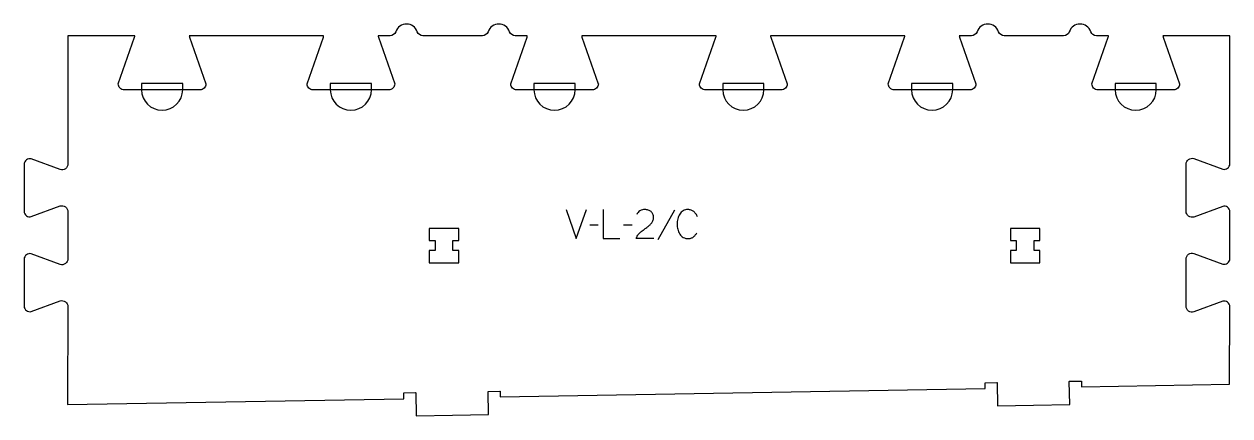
# Model space of a CAD drawing. Extents: x 0 to 1245, y 0 to 405.
import ezdxf

# ---------------------------------------------------------------- set-up
doc = ezdxf.new("R2010")
doc.units = 0
for name, color, linetype in [('1_ANYTOOL_1MMDEEP_LABELS_S', 2, 'CONTINUOUS'), ('3_ANYTOOL_CUTTHROUGH_INSID', 4, 'CONTINUOUS'), ('4_ANYTOOL_CUTTHROUGH_OUTSI', 5, 'CONTINUOUS'), ('5_ANYTOOL_HALF_MILL_9MM_IN', 3, 'CONTINUOUS')]:
    doc.layers.add(name, color=color, linetype=linetype)

msp = doc.modelspace()

# ---------------------------------------------------------------- linework, layer by layer
at = {"layer": '1_ANYTOOL_1MMDEEP_LABELS_S'}
for p, q in [((671.431156, 212.623988), (654.245442, 181.85256)), ((592.745442, 196.981131), (583.959727, 196.895417)), ((627.631156, 196.981131), (618.845442, 196.895417))]:
    msp.add_line(p, q, dxfattribs=at)
for points in [[(559.61687, 213.095417), (569.988299, 183.095417), (580.531156, 213.095417)], [(597.888299, 213.095417), (597.888299, 183.095417), (614.988299, 183.095417)]]:
    msp.add_lwpolyline(points, dxfattribs=at)
for points in [[(650.21687, 183.138274), (631.91687, 183.181131, -0.034491), (632.579648, 184.928463, -0.037732), (633.486513, 186.561488, -0.037744), (634.625808, 188.036124, -0.03482), (635.96687, 189.331131, -0.00859), (638.926095, 191.729714, -0.008791), (641.96687, 194.023988, 0.020588), (644.786159, 196.257431, 0.025206), (647.388299, 198.738274, 0.046908), (648.408894, 200.039516, 0.051091), (649.156156, 201.513274, 0.050722), (649.604889, 203.161449, 0.041139), (649.745442, 204.866845, 0.039396), (649.602797, 206.674431, 0.058519), (649.113299, 208.413274, 0.060358), (648.322741, 209.82039, 0.061397), (647.21687, 210.995417, 0.048006), (645.860913, 211.917376, 0.045901), (644.356156, 212.570417, 0.045216), (642.616095, 212.972976, 0.034258), (640.831156, 213.095417, 0.055622), (638.196585, 212.80143, 0.079896), (635.752585, 211.820417, 0.080617), (633.783197, 210.154717, 0.060287), (632.345442, 207.995417)], [(695.045442, 205.595417, 0.059291), (693.509281, 208.524834, 0.066881), (691.295442, 210.973988, 0.04529), (689.978456, 211.897866, 0.046757), (688.515085, 212.56506, 0.04633), (686.875172, 212.969391, 0.037303), (685.188299, 213.095417, 0.054828), (682.682658, 212.819832, 0.073548), (680.340085, 211.922203, 0.073729), (678.370763, 210.39397, 0.056205), (676.852585, 208.40256, 0.033355), (675.631415, 206.012684, 0.034965), (674.747227, 203.479345, 0.034911), (674.2172, 200.811338, 0.031589), (674.045442, 198.095417, 0.032085), (674.219945, 195.378788, 0.035383), (674.757942, 192.711488, 0.035431), (675.65643, 190.176331, 0.033598), (676.895442, 187.788274, 0.058628), (678.457643, 185.787389, 0.073381), (680.47937, 184.268631, 0.072539), (682.925343, 183.367577, 0.05208), (685.531156, 183.095417, 0.033243), (686.972531, 183.191353, 0.042283), (688.381156, 183.50256, 0.042766), (689.623853, 184.009649, 0.044269), (690.759727, 184.723988, 0.055485), (692.771522, 186.638889, 0.045948), (694.359727, 188.923988)]]:
    msp.add_lwpolyline(points, format="xyb", dxfattribs=at)
at = {"layer": '3_ANYTOOL_CUTTHROUGH_INSID'}
for points in [[(424.174087, 181.177911), (424.174087, 170.677911), (418.174087, 170.677911), (418.174087, 158.177911), (448.674087, 158.177911), (448.674087, 170.677911), (442.674087, 170.677911), (442.674087, 181.177911), (448.674087, 181.177911), (448.674087, 193.677911), (418.174087, 193.677911), (418.174087, 181.177911)], [(1024.174087, 181.177911), (1024.174087, 170.677911), (1018.174087, 170.677911), (1018.174087, 158.177911), (1048.674087, 158.177911), (1048.674087, 170.677911), (1042.674087, 170.677911), (1042.674087, 181.177911), (1048.674087, 181.177911), (1048.674087, 193.677911), (1018.174087, 193.677911), (1018.174087, 181.177911)]]:
    msp.add_lwpolyline(points, close=True, dxfattribs=at)
at = {"layer": '4_ANYTOOL_CUTTHROUGH_OUTSI'}
msp.add_lwpolyline([(983.720291, 396.801033, -0.317837), (977.827734, 392.634367), (965.429394, 392.634367, 0.061335), (965.664519, 391.239497), (982.560052, 342.966954, -0.084368), (982.574087, 342.884367, -0.414214), (976.324087, 336.634367), (898.324087, 336.634367, -0.414214), (892.074087, 342.884367, -0.084368), (892.088123, 342.966954), (908.987236, 391.250562, 0.0608), (909.218566, 392.634367), (770.529608, 392.634367, 0.06141), (770.764519, 391.239497), (787.660052, 342.966954, -0.084368), (787.674087, 342.884367, -0.414214), (781.424087, 336.634367), (703.424087, 336.634367, -0.414214), (697.174087, 342.884367, -0.084368), (697.188123, 342.966954), (714.087236, 391.250562, 0.0608), (714.318566, 392.634367), (575.629608, 392.634367, 0.06141), (575.864519, 391.239497), (592.760052, 342.966954, -0.084368), (592.774087, 342.884367, -0.414214), (586.524087, 336.634367), (508.524087, 336.634367, -0.414214), (502.274087, 342.884367, -0.084368), (502.288123, 342.966954), (519.187236, 391.250562, 0.06085), (519.418423, 392.634367), (507.01886, 392.634367, -0.317837), (501.126303, 396.801033, 0.707107), (478.970291, 396.801033, -0.317837), (473.077734, 392.634367), (460.424087, 392.634367), (442.424087, 392.634367), (424.423692, 392.634367), (411.76886, 392.634367, -0.317837), (405.876303, 396.801033, 0.707107), (383.720291, 396.801033, -0.317837), (377.827734, 392.634367), (365.429394, 392.634367, 0.061335), (365.664519, 391.239497), (382.560052, 342.966954, -0.084368), (382.574087, 342.884367, -0.414214), (376.324087, 336.634367), (298.324087, 336.634367, -0.414214), (292.074087, 342.884367, -0.084368), (292.088123, 342.966954), (308.987236, 391.250562, 0.0608), (309.218566, 392.634367), (170.529608, 392.634367, 0.06141), (170.764519, 391.239497), (187.660052, 342.966954, -0.084368), (187.674087, 342.884367, -0.414214), (181.424087, 336.634367), (103.424087, 336.634367, -0.414214), (97.174087, 342.884367, -0.084368), (97.188123, 342.966954), (114.087236, 391.250562, 0.0608), (114.318566, 392.634367), (45.224087, 392.634367), (45.224087, 260.33898, -0.502397), (37.178163, 254.352565, -0.015604), (37.163368, 254.357512), (7.387383, 265.357043, 0.236338), (2.317649, 264.458022, 0.237079), (0, 259.844839), (0.000456, 211.338755, 0.237079), (2.318105, 206.725569, 0.237101), (7.40248, 205.831482), (37.163364, 216.82653, -0.015608), (37.178163, 216.831479, -0.502397), (45.224087, 210.845064), (45.224087, 162.339064, -0.502397), (37.178163, 156.35265, -0.015604), (37.163368, 156.357597), (7.387383, 167.357127, 0.236338), (2.317649, 166.458107, 0.237079), (0, 161.844924), (0.000456, 113.338839, 0.237079), (2.318105, 108.725654, 0.237101), (7.40248, 107.831566), (37.163364, 118.826615, -0.015608), (37.178163, 118.831563, -0.237079), (42.704903, 117.85948, -0.237079), (45.224087, 112.844797), (44.939384, 11.719195), (392.049042, 17.779), (391.948705, 23.52823, -0.414214), (392.194305, 23.782554), (404.192478, 23.991948, -0.414214), (404.446802, 23.746349), (404.861228, 0), (442.105554, 0.650089), (479.349881, 1.300204), (478.935453, 25.046675, -0.414214), (479.181053, 25.301), (491.179226, 25.510394, -0.414214), (491.43355, 25.264795), (491.533885, 19.515671), (992.049042, 28.253614), (991.948705, 34.002844, -0.414214), (992.194305, 34.257168), (1004.192478, 34.466563, -0.414214), (1004.446802, 34.220963), (1004.861228, 10.474614), (1042.105554, 11.124704), (1079.349881, 11.774819), (1078.935453, 35.52129, -0.414214), (1079.181053, 35.775614), (1091.179226, 35.985008, -0.414214), (1091.43355, 35.739409), (1091.533885, 29.990286), (1244.498304, 32.660723), (1244.724088, 112.845501, 0.237079), (1242.406438, 117.458333, 0.237104), (1237.321921, 118.352422), (1207.561035, 107.357372, -0.015611), (1207.546234, 107.352423, -0.237077), (1202.01964, 108.324507, -0.237079), (1199.500456, 113.338837), (1199.5, 161.844921, -0.237079), (1202.019184, 166.859253, -0.237079), (1207.545924, 167.831337, -0.015604), (1207.56072, 167.82639), (1237.336705, 156.82686, 0.236338), (1242.406438, 157.72588, 0.237079), (1244.724087, 162.339064), (1244.724087, 210.845064, 0.237079), (1242.406438, 215.458249, 0.237104), (1237.321921, 216.352337), (1207.561035, 205.357287, -0.015611), (1207.546234, 205.352339, -0.237077), (1202.01964, 206.324423, -0.237079), (1199.500456, 211.338752), (1199.5, 259.844837, -0.237079), (1202.019184, 264.859169, -0.237079), (1207.545924, 265.831252, -0.015604), (1207.56072, 265.826306), (1237.336705, 254.826775, 0.236338), (1242.406438, 255.725795, 0.237079), (1244.724087, 260.33898), (1244.724087, 392.634367), (1175.629608, 392.634367, 0.06141), (1175.864519, 391.239497), (1192.760052, 342.966954, -0.084368), (1192.774087, 342.884367, -0.414214), (1186.524087, 336.634367), (1108.524087, 336.634367, -0.414214), (1102.274087, 342.884367, -0.084368), (1102.288123, 342.966954), (1119.187236, 391.250562, 0.0608), (1119.418566, 392.634367), (1107.019255, 392.634367, -0.317837), (1101.126698, 396.801033, 0.707107), (1078.970686, 396.801033, -0.317837), (1073.078129, 392.634367), (1060.42389, 392.634367), (1042.424087, 392.634367), (1024.423692, 392.634367), (1011.76886, 392.634367, -0.317837), (1005.876303, 396.801033, 0.707107)], format="xyb", close=True, dxfattribs=at)
at = {"layer": '5_ANYTOOL_HALF_MILL_9MM_IN'}
for points in [[(121.174087, 336.884367, 1), (163.674087, 336.884367), (163.674087, 343.134367), (121.174087, 343.134367)], [(316.074087, 336.884367, 1), (358.574087, 336.884367), (358.574087, 343.134367), (316.074087, 343.134367)], [(526.274087, 336.884367, 1), (568.774087, 336.884367), (568.774087, 343.134367), (526.274087, 343.134367)], [(721.174087, 336.884367, 1), (763.674087, 336.884367), (763.674087, 343.134367), (721.174087, 343.134367)], [(916.074087, 336.884367, 1), (958.574087, 336.884367), (958.574087, 343.134367), (916.074087, 343.134367)], [(1126.274087, 336.884367, 1), (1168.774087, 336.884367), (1168.774087, 343.134367), (1126.274087, 343.134367)]]:
    msp.add_lwpolyline(points, format="xyb", close=True, dxfattribs=at)

doc.saveas('drawing.dxf')
